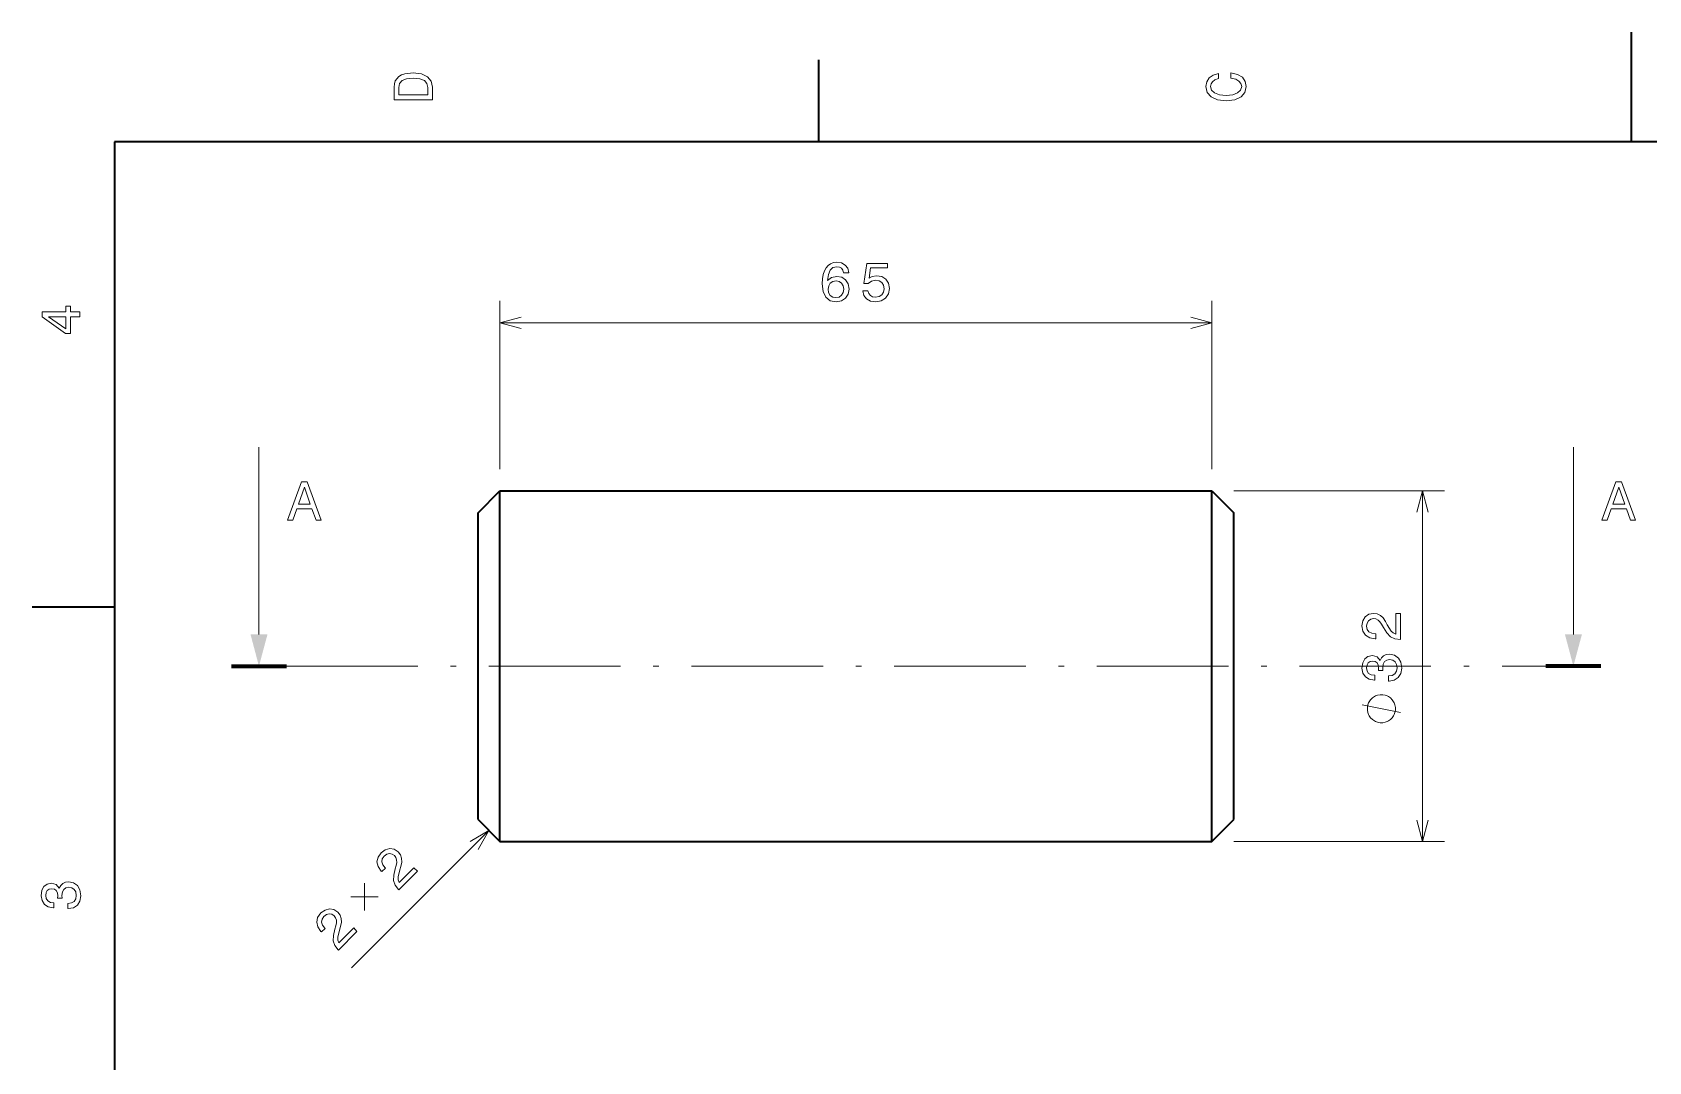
# Model space of a CAD drawing. Extents: x 0 to 297, y 0 to 210.
# Drawn here: x 2.5 to 150.1, y 116 to 210 of the extents above; entities that cross this region are included whole.
import ezdxf

# ---------------------------------------------------------------- set-up
doc = ezdxf.new("R2010")
doc.units = 0
doc.linetypes.add('DASHDOT', pattern=[18.5, 12, -3, 0.5, -3])

msp = doc.modelspace()

# ---------------------------------------------------------------- linework, layer by layer
at = {"color": 7, "lineweight": 35, "ltscale": 0.25}
msp.add_line((148.5, 200), (148.5, 210), dxfattribs=at)
at = {"color": 7, "lineweight": 35, "ltscale": 0.1875}
for p, q in [((74.3, 200), (74.3, 207.5)), ((10, 157.5), (2.5, 157.5))]:
    msp.add_line(p, q, dxfattribs=at)
at = {"color": 7, "lineweight": 35}
for p, q in [((287, 200), (10, 200)), ((10, 200), (10, 10)), ((45.19, 168.12), (110.19, 168.12)), ((45.19, 136.12), (45.19, 168.12)), ((110.19, 136.12), (110.19, 168.12)), ((43.19, 138.12), (43.19, 166.12)), ((112.19, 138.12), (112.19, 166.12)), ((45.19, 136.12), (110.19, 136.12))]:
    msp.add_line(p, q, dxfattribs=at)
at = {"color": 7, "lineweight": 13, "ltscale": 0.384058}
for p, q in [((45.19, 170.12), (45.19, 185.48)), ((110.19, 170.12), (110.19, 185.48))]:
    msp.add_line(p, q, dxfattribs=at)
at = {"color": 7, "lineweight": 13}
for p, q in [((45.19, 183.48), (110.19, 183.48)), ((129.42, 136.12), (129.42, 168.12))]:
    msp.add_line(p, q, dxfattribs=at)
at = {"color": 7, "lineweight": 13, "ltscale": 0.427555}
for p, q in [((23.19, 155.02), (23.19, 172.12)), ((143.19, 155.02), (143.19, 172.12))]:
    msp.add_line(p, q, dxfattribs=at)
at = {"color": 7, "lineweight": 35, "ltscale": 0.070711}
for p, q in [((43.19, 166.12), (45.19, 168.12)), ((110.19, 168.12), (112.19, 166.12)), ((43.19, 138.12), (45.19, 136.12)), ((110.19, 136.12), (112.19, 138.12))]:
    msp.add_line(p, q, dxfattribs=at)
at = {"color": 7, "lineweight": 13, "ltscale": 0.480652}
for p, q in [((112.19, 168.12), (131.42, 168.12)), ((112.19, 136.12), (131.42, 136.12))]:
    msp.add_line(p, q, dxfattribs=at)
at = {"color": 7, "lineweight": 100, "ltscale": 0.125}
for p, q in [((20.69, 152.12), (25.69, 152.12)), ((145.69, 152.12), (140.69, 152.12))]:
    msp.add_line(p, q, dxfattribs=at)
at = {"color": 7, "linetype": 'DASHDOT', "lineweight": 13}
msp.add_line((25.69, 152.12), (140.69, 152.12), dxfattribs=at)
at = {"color": 7, "lineweight": 13, "ltscale": 0.443307}
msp.add_line((44.19, 137.12), (31.65, 124.58), dxfattribs=at)
at = {"color": 7, "lineweight": 13}
for points in [[(35.53, 204.99), (35.53, 203.83), (39.03, 203.83), (39.03, 204.99), (38.92, 205.54), (38.58, 205.95), (38.03, 206.21), (37.28, 206.3), (36.52, 206.22), (36.21, 206.11), (35.97, 205.97), (35.64, 205.56), (35.56, 205.3)], [(35.95, 204.96), (36.03, 205.34), (36.26, 205.61), (36.67, 205.76), (37.28, 205.81), (37.87, 205.76), (38.29, 205.6), (38.53, 205.33), (38.61, 204.96), (38.61, 204.3), (35.95, 204.3)], [(111.93, 205.82), (112.36, 205.72), (112.66, 205.55), (112.84, 205.32), (112.91, 205.05), (112.81, 204.72), (112.54, 204.46), (112.1, 204.29), (111.48, 204.23), (110.87, 204.29), (110.42, 204.46), (110.15, 204.71), (110.06, 205.05), (110.11, 205.29), (110.25, 205.49), (110.47, 205.66), (110.79, 205.77), (110.79, 206.25), (110.31, 206.09), (109.95, 205.83), (109.72, 205.47), (109.64, 205.05), (109.76, 204.51), (110.12, 204.1), (110.7, 203.84), (111.48, 203.75), (112.27, 203.84), (112.85, 204.1), (113.21, 204.51), (113.33, 205.05), (113.23, 205.51), (112.97, 205.89), (112.53, 206.16), (111.93, 206.3)], [(77.04, 188.04), (76.94, 188.45), (76.72, 188.75), (76.38, 188.94), (75.93, 189.01), (75.63, 188.97), (75.38, 188.87), (75.15, 188.72), (74.96, 188.5), (74.81, 188.22), (74.7, 187.88), (74.63, 187.48), (74.61, 187.03), (74.69, 186.32), (74.93, 185.8), (75.33, 185.48), (75.88, 185.38), (76.37, 185.47), (76.74, 185.71), (76.98, 186.08), (77.07, 186.55), (76.98, 187.03), (76.75, 187.4), (76.39, 187.63), (75.95, 187.71), (75.47, 187.61), (75.11, 187.33), (75.19, 187.88), (75.35, 188.28), (75.59, 188.52), (75.94, 188.6), (76.19, 188.56), (76.38, 188.45), (76.51, 188.27), (76.57, 188.04)], [(78.31, 186.39), (78.42, 185.98), (78.67, 185.66), (79.03, 185.45), (79.5, 185.38), (80.01, 185.47), (80.4, 185.72), (80.66, 186.11), (80.75, 186.61), (80.67, 187.08), (80.42, 187.45), (80.05, 187.69), (79.56, 187.77), (79.18, 187.71), (78.89, 187.55), (79.03, 188.49), (80.56, 188.49), (80.56, 188.9), (78.69, 188.9), (78.41, 187.05), (78.82, 187.05), (79.11, 187.29), (79.48, 187.37), (79.8, 187.32), (80.05, 187.15), (80.21, 186.91), (80.26, 186.59), (80.21, 186.27), (80.05, 186.02), (79.8, 185.87), (79.48, 185.81), (79.21, 185.85), (79.01, 185.96), (78.86, 186.15), (78.78, 186.39)], [(76.58, 186.55), (76.52, 186.23), (76.38, 185.99), (76.15, 185.83), (75.87, 185.78), (75.57, 185.83), (75.35, 185.98), (75.2, 186.23), (75.15, 186.54), (75.21, 186.86), (75.35, 187.09), (75.58, 187.24), (75.89, 187.3), (76.16, 187.24), (76.38, 187.1), (76.52, 186.86)], [(6.83, 184.03), (6.83, 184.48), (5.97, 184.48), (5.97, 184.98), (5.56, 184.98), (5.56, 184.48), (3.41, 184.48), (3.41, 184.02), (5.52, 182.49), (5.97, 182.49), (5.97, 184.03)], [(5.56, 182.91), (3.99, 184.03), (5.56, 184.03)], [(25.8, 165.45), (26.27, 165.45), (26.64, 166.48), (28.03, 166.48), (28.4, 165.45), (28.87, 165.45), (27.59, 168.96), (27.08, 168.96)], [(26.8, 166.91), (27.34, 168.45), (27.88, 166.91)], [(145.8, 165.45), (146.27, 165.45), (146.64, 166.48), (148.03, 166.48), (148.4, 165.45), (148.87, 165.45), (147.59, 168.96), (147.08, 168.96)], [(146.8, 166.91), (147.34, 168.45), (147.88, 166.91)], [(127.42, 154.54), (127.42, 156.94), (126.99, 156.94), (126.99, 155.04), (126.75, 155.15), (126.55, 155.33), (126.19, 155.89), (126.04, 156.19), (125.83, 156.52), (125.57, 156.76), (125.28, 156.89), (124.94, 156.94), (124.51, 156.86), (124.18, 156.62), (123.97, 156.26), (123.89, 155.79), (123.98, 155.3), (124.22, 154.94), (124.6, 154.7), (125.09, 154.62), (125.17, 154.62), (125.17, 155.08), (125.13, 155.08), (124.78, 155.12), (124.53, 155.26), (124.37, 155.48), (124.31, 155.76), (124.36, 156.06), (124.49, 156.27), (124.69, 156.41), (124.93, 156.46), (125.17, 156.43), (125.36, 156.33), (125.53, 156.17), (125.68, 155.95), (125.85, 155.65), (126.16, 155.16), (126.49, 154.81), (126.9, 154.6), (127.4, 154.54)], [(126.32, 150.76), (126.36, 150.76), (126.84, 150.84), (127.2, 151.08), (127.43, 151.45), (127.52, 151.95), (127.43, 152.47), (127.21, 152.86), (126.86, 153.12), (126.41, 153.21), (126.11, 153.17), (125.87, 153.06), (125.68, 152.88), (125.54, 152.63), (125.27, 152.96), (124.84, 153.08), (124.44, 153), (124.15, 152.78), (123.96, 152.43), (123.89, 151.95), (123.98, 151.49), (124.2, 151.15), (124.55, 150.92), (125.02, 150.84), (125.05, 150.84), (125.05, 151.29), (124.73, 151.33), (124.5, 151.46), (124.36, 151.67), (124.31, 151.97), (124.35, 152.23), (124.45, 152.43), (124.63, 152.54), (124.86, 152.59), (125.1, 152.54), (125.27, 152.42), (125.37, 152.21), (125.4, 151.92), (125.4, 151.73), (125.8, 151.73), (125.79, 151.97), (125.83, 152.29), (125.95, 152.53), (126.15, 152.67), (126.41, 152.72), (126.7, 152.66), (126.92, 152.52), (127.05, 152.28), (127.1, 151.98), (127.05, 151.66), (126.9, 151.43), (126.65, 151.28), (126.32, 151.23)], [(125.67, 149.51), (125.55, 149.51), (125.32, 149.46), (125.14, 149.4), (125.03, 149.34), (124.85, 149.22), (124.68, 149.05), (124.56, 148.87), (124.5, 148.76), (124.44, 148.58), (124.39, 148.35), (124.39, 148.23), (124.39, 148.11), (124.44, 147.88), (124.5, 147.71), (124.56, 147.59), (124.68, 147.41), (124.85, 147.24), (125.03, 147.12), (125.14, 147.06), (125.32, 147.01), (125.55, 146.95), (125.67, 146.95), (125.79, 146.95), (126.02, 147.01), (126.19, 147.06), (126.31, 147.12), (126.49, 147.24), (126.66, 147.41), (126.78, 147.59), (126.84, 147.71), (126.89, 147.88), (126.95, 148.11), (126.95, 148.23), (126.95, 148.35), (126.89, 148.58), (126.84, 148.76), (126.78, 148.87), (126.66, 149.05), (126.49, 149.22), (126.31, 149.34), (126.19, 149.4), (126.02, 149.46), (125.79, 149.51)], [(35.95, 131.7), (37.65, 133.41), (37.34, 133.71), (36, 132.37), (35.9, 132.61), (35.89, 132.88), (36.04, 133.53), (36.14, 133.84), (36.22, 134.23), (36.21, 134.58), (36.1, 134.89), (35.89, 135.16), (35.53, 135.4), (35.13, 135.47), (34.72, 135.36), (34.34, 135.08), (34.06, 134.68), (33.96, 134.25), (34.06, 133.82), (34.36, 133.41), (34.41, 133.36), (34.73, 133.68), (34.71, 133.71), (34.5, 133.98), (34.41, 134.26), (34.45, 134.53), (34.62, 134.77), (34.86, 134.94), (35.1, 135), (35.34, 134.96), (35.55, 134.82), (35.69, 134.64), (35.76, 134.43), (35.77, 134.19), (35.72, 133.93), (35.62, 133.61), (35.49, 133.03), (35.48, 132.55), (35.62, 132.12), (35.94, 131.72)], [(5.73, 129.98), (5.77, 129.98), (6.25, 130.06), (6.62, 130.3), (6.85, 130.67), (6.93, 131.16), (6.85, 131.69), (6.63, 132.08), (6.27, 132.33), (5.82, 132.43), (5.52, 132.38), (5.28, 132.27), (5.09, 132.09), (4.96, 131.85), (4.68, 132.18), (4.25, 132.29), (3.86, 132.22), (3.56, 132), (3.37, 131.65), (3.31, 131.16), (3.39, 130.71), (3.61, 130.36), (3.96, 130.14), (4.43, 130.06), (4.47, 130.06), (4.47, 130.51), (4.15, 130.55), (3.91, 130.68), (3.77, 130.89), (3.72, 131.19), (3.76, 131.45), (3.87, 131.64), (4.04, 131.76), (4.27, 131.8), (4.52, 131.76), (4.68, 131.64), (4.79, 131.43), (4.82, 131.14), (4.81, 130.94), (5.21, 130.94), (5.2, 131.19), (5.24, 131.51), (5.37, 131.74), (5.56, 131.89), (5.82, 131.94), (6.11, 131.88), (6.33, 131.73), (6.47, 131.5), (6.51, 131.19), (6.46, 130.88), (6.31, 130.64), (6.07, 130.5), (5.73, 130.44)], [(30.44, 126.2), (32.14, 127.9), (31.84, 128.21), (30.49, 126.86), (30.4, 127.1), (30.39, 127.37), (30.53, 128.02), (30.63, 128.34), (30.72, 128.73), (30.71, 129.07), (30.59, 129.38), (30.39, 129.65), (30.03, 129.89), (29.62, 129.96), (29.22, 129.85), (28.83, 129.58), (28.55, 129.17), (28.46, 128.75), (28.56, 128.31), (28.85, 127.9), (28.9, 127.85), (29.23, 128.17), (29.2, 128.2), (28.99, 128.48), (28.91, 128.75), (28.95, 129.02), (29.11, 129.26), (29.35, 129.43), (29.6, 129.5), (29.84, 129.46), (30.05, 129.32), (30.18, 129.13), (30.26, 128.92), (30.26, 128.69), (30.21, 128.42), (30.12, 128.1), (29.99, 127.53), (29.98, 127.05), (30.12, 126.62), (30.43, 126.21)]]:
    msp.add_lwpolyline(points, close=True, dxfattribs=at)
for points in [[(47.13, 184), (45.19, 183.48), (47.13, 182.96)], [(108.26, 182.96), (110.19, 183.48), (108.26, 184)], [(129.94, 166.19), (129.42, 168.12), (128.9, 166.19)], [(127.42, 147.88), (123.92, 148.58)], [(128.9, 138.05), (129.42, 136.12), (129.94, 138.05)], [(43.19, 135.39), (44.19, 137.12), (42.46, 136.12)], [(32.83, 129.82), (32.83, 132.3)], [(31.59, 131.06), (34.06, 131.06)]]:
    msp.add_lwpolyline(points, dxfattribs=at)
for points in [[(22.42, 155.02), (23.19, 152.12), (23.97, 155.02)], [(142.42, 155.02), (143.19, 152.12), (143.97, 155.02)]]:
    msp.add_solid(points, dxfattribs=at)

doc.saveas('drawing.dxf')
